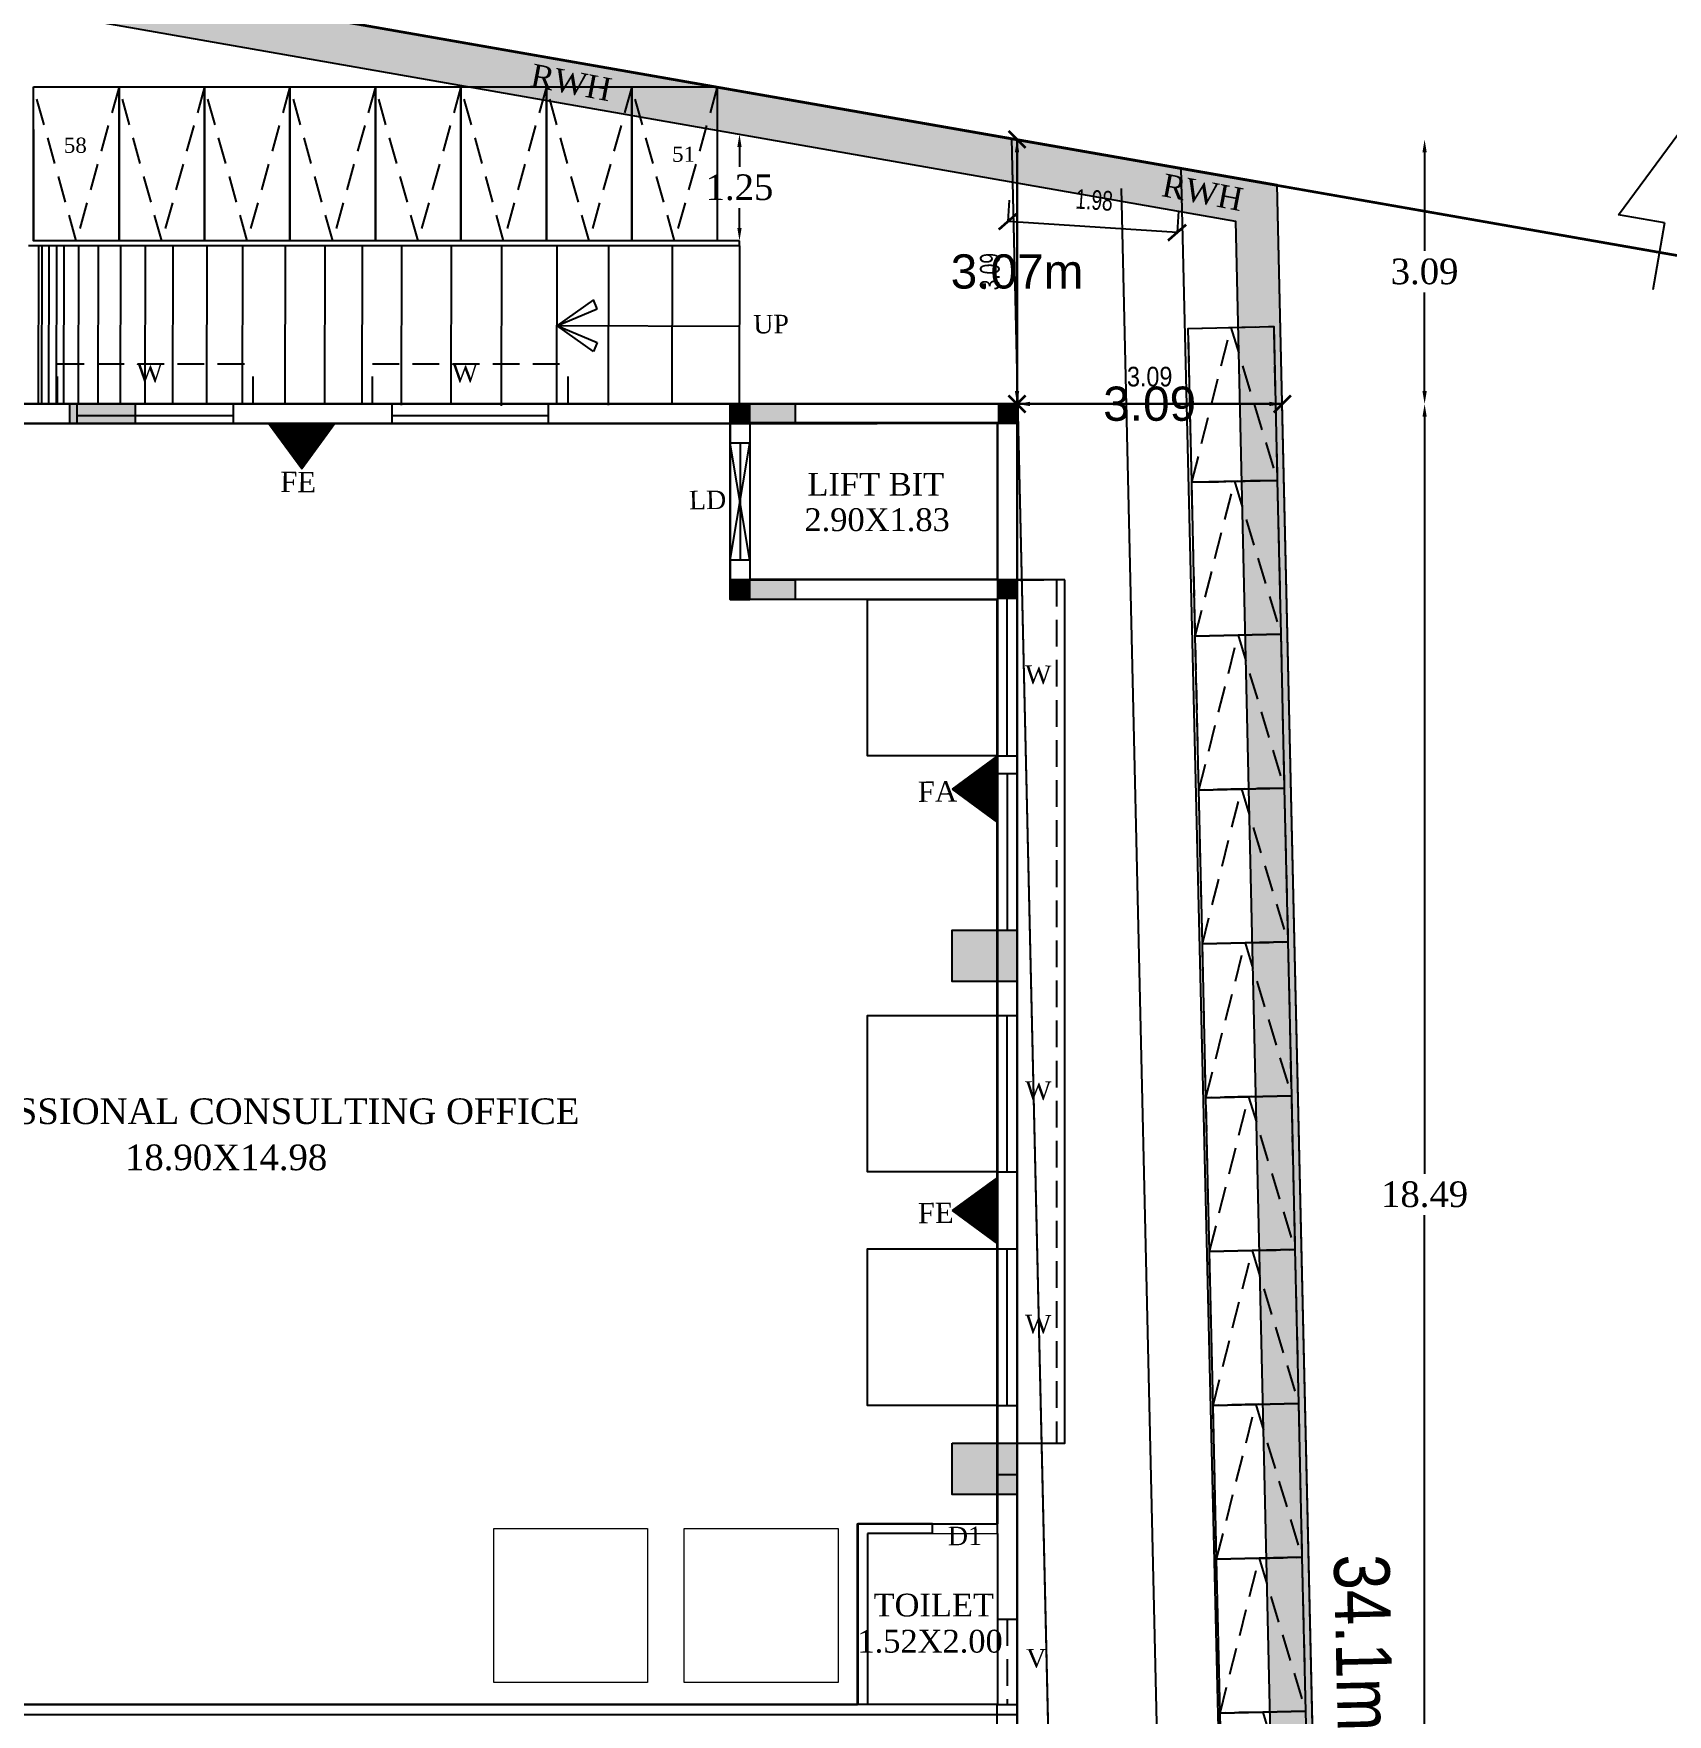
# Model space of a CAD drawing. Header units: metres. Extents: x 395 to 664, y 68 to 153.
# Drawn here: x 477.49 to 496.61, y 104.63 to 124.29 of the extents above; entities that cross this region are included whole.
import ezdxf

# ---------------------------------------------------------------- set-up
doc = ezdxf.new("R2010")
doc.units = ezdxf.units.M
doc.header["$LTSCALE"] = 25
doc.header["$MEASUREMENT"] = 0
doc.header["$PDMODE"] = 34
doc.linetypes.add('HIDDEN', pattern=[0.375, 0.25, -0.125])
doc.layers.get('Defpoints').update_dxf_attribs({"color": 222})
for name, color, linetype in [('BLK_1_FLR_0_BLT_UP_AREA', 18, 'Continuous'), ('BLK_1_FLR_0_CARPET_AREA', 18, 'Continuous'), ('BLK_1_FLR_0_CHAJJA', 6, 'Continuous'), ('BLK_1_FLR_0_LIFT_1', 30, 'Continuous'), ('BLK_1_FLR_0_REGULAR_ROOM_1', 2, 'Continuous'), ('BLK_1_LVL_0_BLDG_FOOT_PRINT', 1, 'Continuous'), ('BLK_1_LVL_0_REAR_SETBACK', 171, 'Continuous'), ('BLK_1_LVL_0_SIDE_SETBACK2', 11, 'Continuous'), ('PLOT_AREA_M2', 1, 'Continuous'), ('PLOT_BOUNDARY', 70, 'Continuous'), ('RWH', 130, 'Continuous'), ('TWO_WHEELER_DRIVE_WAY', 7, 'Continuous')]:
    doc.layers.add(name, color=color, linetype=linetype)
for name, color, linetype, lineweight in [('BLK_1_FLR_0_ROOM_1_LIGHT_VENTILATION_3', 232, 'Continuous', 0), ('BLK_1_FLR_0_SP_WC', 233, 'Continuous', 5), ('BLK_1_FLR_0_WATER_CLOSET', 213, 'Continuous', 5), ('NOTIFIED_ROAD', 183, 'Continuous', 13)]:
    doc.layers.add(name, color=color, linetype=linetype, lineweight=lineweight)
doc.layers.add('TWO_WHEELER_PARKING', color=2, linetype='Continuous', plot=False)
doc.styles.add('1-8 TXT', font='arial.ttf')
doc.styles.add('DIM 100', font='ARIALN.TTF', dxfattribs={"width": 0.85, "height": 0.23})
doc.styles.add('ROOM TEXT 10.5', font='swissc.ttf')
doc.styles.get("Standard").update_dxf_attribs({"font": 'times.ttf'})
doc.dimstyles.new('GRID DIM 400', dxfattribs={"dimscale": 0, "dimtxt": 0.8, "dimasz": 0.2, "dimexe": 0, "dimexo": 0, "dimgap": 0.2, "dimtad": 0, "dimlfac": -0.1, "dimzin": 1, "dimdsep": 46, "dimtxsty": 'DIM 100', "dimblk": 'ARCHTICK', "dimcen": 0, "dimclrd": 256, "dimclre": 252, "dimclrt": 4, "dimazin": 0, "dimtfac": 1, "dimtix": 1, "dimtofl": 0, "dimtmove": 2, "dimatfit": 0, "dimfxl": 0, "dimtolj": 1, "dimtzin": 0, "dimarcsym": 0})
doc.dimstyles.new('SITE', dxfattribs={"dimtxt": 0.65, "dimasz": 0.05, "dimexe": 0.18, "dimexo": 0.0625, "dimgap": 0.09, "dimtad": 0, "dimdec": 1, "dimzin": 0, "dimdsep": 46, "dimtxsty": 'ROOM TEXT 10.5', "dimblk": 'A1', "dimcen": 0.09, "dimse1": 1, "dimse2": 1, "dimsd1": 1, "dimsd2": 1, "dimazin": 0, "dimtfac": 1, "dimtdec": 1, "dimtofl": 0, "dimtmove": 0, "dimatfit": 3, "dimfxl": 0, "dimtolj": 1, "dimtzin": 0, "dimarcsym": 0})
doc.dimstyles.new('SITE SET', dxfattribs={"dimtxt": 0.4, "dimasz": 0.15, "dimexe": 0.18, "dimexo": 0.0625, "dimgap": 0.09, "dimtad": 0, "dimtih": 1, "dimtoh": 1, "dimzin": 0, "dimdsep": 46, "dimtxsty": '1-8 TXT', "dimcen": 0.09, "dimse1": 1, "dimse2": 1, "dimadec": 0, "dimazin": 0, "dimtfac": 1, "dimtofl": 0, "dimtmove": 0, "dimatfit": 3, "dimfxl": 0, "dimtolj": 1, "dimtzin": 0, "dimarcsym": 0})
doc.dimstyles.get("Standard").update_dxf_attribs({"dimtxt": 0.3, "dimasz": 0.15, "dimexe": 0.18, "dimexo": 0.0625, "dimgap": 0.09, "dimtad": 0, "dimtih": 1, "dimtoh": 1, "dimzin": 0, "dimdsep": 46, "dimtxsty": 'Standard', "dimcen": 0.09, "dimse1": 1, "dimse2": 1, "dimadec": 0, "dimazin": 0, "dimtfac": 1, "dimtofl": 0, "dimtmove": 0, "dimatfit": 3, "dimfxl": 0, "dimtolj": 1, "dimtzin": 0, "dimarcsym": 0})

# ---------------------------------------------------------------- blocks, each defined once
blk = doc.blocks.new('*D31')
at = {"color": 0, "lineweight": -2, "ltscale": 0.5}
for p, q in [((493.764, 119.811), (493.764, 110.957)), ((493.764, 101.616), (493.764, 110.471))]:
    blk.add_line(p, q, dxfattribs=at)
at = {"color": 0, "ltscale": 0.5}
for points in [[(493.739, 119.811), (493.789, 119.811), (493.764, 119.961)], [(493.739, 101.616), (493.789, 101.616), (493.764, 101.466)]]:
    blk.add_solid(points, dxfattribs=at)
at = {"layer": 'Defpoints', "color": 0, "ltscale": 0.5}
for p in [(491.49, 119.961), (491.49, 101.466), (493.764, 101.466)]:
    blk.add_point(p, dxfattribs=at)
at = {"color": 0, "ltscale": 0.5, "insert": (493.764, 110.714), "char_height": 0.3, "attachment_point": 5}
blk.add_mtext('\\A1;18.49', dxfattribs=at)
blk = doc.blocks.new('*D60')
at = {"layer": 'Defpoints', "color": 0, "lineweight": -2, "ltscale": 0.5}
for p in [(466.52, 126.994), (492.131, 123.04), (492.04, 122.522)]:
    blk.add_point(p, dxfattribs=at)
at = {"color": 0, "ltscale": 0.5, "insert": (479.371, 125.276), "char_height": 0.65, "attachment_point": 5, "rotation": 350.0598, "style": 'ROOM TEXT 10.5'}
blk.add_mtext('\\A1;25.9m', dxfattribs=at)
blk = doc.blocks.new('A1')
at = {"color": 8, "lineweight": -2}
blk.add_line((0, 2.52), (0, -2.52), dxfattribs=at)
blk.add_solid([(-2.27, 0.38), (-2.27, -0.38), (0, 0)], dxfattribs=at)
blk = doc.blocks.new('*D61')
at = {"layer": 'Defpoints', "color": 0, "lineweight": -2, "ltscale": 0.5}
for p in [(492.04, 122.522), (492.824, 88.392), (493.437, 88.406)]:
    blk.add_point(p, dxfattribs=at)
at = {"color": 0, "ltscale": 0.5, "insert": (493.045, 105.471), "char_height": 0.65, "attachment_point": 5, "rotation": 271.3161, "style": 'ROOM TEXT 10.5'}
blk.add_mtext('\\A1;34.1m', dxfattribs=at)
blk = doc.blocks.new('*D7')
at = {"color": 0, "lineweight": -2, "ltscale": 0.5}
for p, q in [((493.764, 122.905), (493.764, 121.751)), ((493.764, 120.111), (493.764, 121.265))]:
    blk.add_line(p, q, dxfattribs=at)
at = {"color": 0, "ltscale": 0.5}
for points in [[(493.739, 122.905), (493.789, 122.905), (493.764, 123.055)], [(493.739, 120.111), (493.789, 120.111), (493.764, 119.961)]]:
    blk.add_solid(points, dxfattribs=at)
at = {"layer": 'Defpoints', "color": 0, "ltscale": 0.5}
for p in [(488.995, 123.055), (488.995, 119.961), (493.764, 119.961)]:
    blk.add_point(p, dxfattribs=at)
at = {"color": 0, "ltscale": 0.5, "insert": (493.764, 121.508), "char_height": 0.3, "attachment_point": 5}
blk.add_mtext('\\A1;3.09', dxfattribs=at)
blk = doc.blocks.new('*D67')
at = {"color": 0, "lineweight": -2, "ltscale": 0.5}
for p, q in [((485.747, 122.967), (485.747, 122.736)), ((485.747, 122.019), (485.747, 122.25))]:
    blk.add_line(p, q, dxfattribs=at)
for points in [[(485.722, 122.967), (485.772, 122.967), (485.747, 123.117)], [(485.722, 122.019), (485.772, 122.019), (485.747, 121.869)]]:
    blk.add_solid(points, dxfattribs=at)
at = {"layer": 'Defpoints', "color": 0, "lineweight": -2, "ltscale": 0.5}
for p in [(485.747, 123.117), (485.747, 121.869), (485.747, 121.869)]:
    blk.add_point(p, dxfattribs=at)
at = {"color": 0, "ltscale": 0.5, "insert": (485.747, 122.493), "char_height": 0.3, "attachment_point": 5}
blk.add_mtext('\\A1;1.25', dxfattribs=at)
blk = doc.blocks.new('A$C7B1C1511')
at = {"ltscale": 0.5}
h = blk.add_hatch(dxfattribs=at)
h.set_pattern_fill('ANSI31', color=8, scale=0.025)
h.set_pattern_definition([(45, (-470.282935, -102.674974), (-0.002209708691, 0.002209708691), [])])
h.paths.add_polyline_path([(0.778, 0), (0.389, 0.53), (0, 0)])
at = {"color": 0, "ltscale": 0.5}
for p, q in [((0, 0), (0.389, 0.53)), ((0.389, 0.53), (0.778, 0)), ((0, 0), (0.778, 0))]:
    blk.add_line(p, q, dxfattribs=at)
blk = doc.blocks.new('*D74')
at = {"color": 0, "lineweight": -2, "ltscale": 0.5}
for p, q in [((489.145, 119.961), (489.937, 119.961)), ((491.949, 119.961), (491.157, 119.961))]:
    blk.add_line(p, q, dxfattribs=at)
for points in [[(489.145, 119.986), (489.145, 119.936), (488.995, 119.961)], [(491.949, 119.986), (491.949, 119.936), (492.099, 119.961)]]:
    blk.add_solid(points, dxfattribs=at)
at = {"layer": 'Defpoints', "color": 0, "lineweight": -2, "ltscale": 0.5}
for p in [(488.995, 119.961), (492.099, 119.961), (492.099, 119.961)]:
    blk.add_point(p, dxfattribs=at)
at = {"color": 0, "ltscale": 0.5, "insert": (490.547, 119.961), "char_height": 0.4, "attachment_point": 5, "style": '1-8 TXT'}
blk.add_mtext('\\A1;{\\fArial|b0|i0|c186|p34;3.09}', dxfattribs=at)
blk = doc.blocks.new('*D76')
at = {"color": 0, "lineweight": -2, "ltscale": 0.5}
for p, q in [((488.995, 122.905), (488.995, 121.803)), ((488.995, 120.111), (488.995, 121.214))]:
    blk.add_line(p, q, dxfattribs=at)
for points in [[(488.97, 122.905), (489.02, 122.905), (488.995, 123.055)], [(488.97, 120.111), (489.02, 120.111), (488.995, 119.961)]]:
    blk.add_solid(points, dxfattribs=at)
at = {"layer": 'Defpoints', "color": 0, "lineweight": -2, "ltscale": 0.5}
for p in [(488.995, 123.055), (488.995, 123.055), (488.995, 119.961)]:
    blk.add_point(p, dxfattribs=at)
at = {"color": 0, "ltscale": 0.5, "insert": (488.995, 121.508), "char_height": 0.4, "attachment_point": 5, "style": '1-8 TXT'}
blk.add_mtext('\\A1;3.07m', dxfattribs=at)
blk = doc.blocks.new('_ArchTick')
at = {"color": 0, "linetype": 'ByBlock', "const_width": 0.15}
blk.add_lwpolyline([(-0.5, -0.5), (0.5, 0.5)], dxfattribs=at)
blk = doc.blocks.new('*D82')
at = {"layer": 'BLK_1_LVL_0_SIDE_SETBACK2', "linetype": 'Continuous', "lineweight": -2}
blk.add_line((488.995, 119.961), (492.099, 119.961), dxfattribs=at)
at = {"layer": 'Defpoints', "color": 0, "linetype": 'Continuous', "lineweight": -2}
for p in [(488.995, 119.961), (492.099, 119.961), (492.099, 119.961)]:
    blk.add_point(p, dxfattribs=at)
at = {"layer": 'BLK_1_LVL_0_SIDE_SETBACK2', "linetype": 'Continuous', "lineweight": -2, "xscale": 0.2, "yscale": 0.2, "zscale": 0.2, "rotation": 180}
blk.add_blockref('_ArchTick', (488.995, 119.961), dxfattribs=at)
at = {"layer": 'BLK_1_LVL_0_SIDE_SETBACK2', "linetype": 'Continuous', "lineweight": -2, "xscale": 0.2, "yscale": 0.2, "zscale": 0.2}
blk.add_blockref('_ArchTick', (492.099, 119.961), dxfattribs=at)
at = {"layer": 'BLK_1_LVL_0_SIDE_SETBACK2', "linetype": 'Continuous', "insert": (490.547, 120.279), "char_height": 0.23, "attachment_point": 5, "style": 'DIM 100'}
blk.add_mtext('\\A1;{\\fArial|b0|i0|c186|p34;3.09}', dxfattribs=at)
blk = doc.blocks.new('*D152')
at = {"layer": 'BLK_1_LVL_0_REAR_SETBACK', "linetype": 'Continuous', "lineweight": -2}
blk.add_line((488.995, 123.055), (488.995, 119.961), dxfattribs=at)
at = {"layer": 'Defpoints', "color": 0, "linetype": 'Continuous', "lineweight": -2}
for p in [(488.995, 123.055), (488.995, 119.961), (488.995, 119.961)]:
    blk.add_point(p, dxfattribs=at)
at = {"layer": 'BLK_1_LVL_0_REAR_SETBACK', "linetype": 'Continuous', "lineweight": -2, "xscale": 0.2, "yscale": 0.2, "zscale": 0.2}
for p, rotation in [((488.995, 123.055), 90), ((488.995, 119.961), 270)]:
    blk.add_blockref('_ArchTick', p, dxfattribs=dict(at, rotation=rotation))
at = {"layer": 'BLK_1_LVL_0_REAR_SETBACK', "linetype": 'Continuous', "insert": (488.678, 121.508), "char_height": 0.23, "attachment_point": 5, "rotation": 90, "style": 'DIM 100'}
blk.add_mtext('\\A1;3.09', dxfattribs=at)
blk = doc.blocks.new('*D169')
at = {"layer": 'Defpoints', "color": 0, "lineweight": -2, "ltscale": 0.5}
for p in [(488.936, 122.848), (490.916, 122.719), (488.887, 122.094)]:
    blk.add_point(p, dxfattribs=at)
at = {"layer": 'TWO_WHEELER_DRIVE_WAY', "color": 252, "lineweight": -2, "ltscale": 0.5}
for p, q in [((488.903, 122.343), (488.887, 122.094)), ((490.884, 122.214), (490.867, 121.965))]:
    blk.add_line(p, q, dxfattribs=at)
at = {"layer": 'TWO_WHEELER_DRIVE_WAY', "lineweight": -2, "ltscale": 0.5}
blk.add_line((490.867, 121.965), (488.887, 122.094), dxfattribs=at)
at = {"layer": 'TWO_WHEELER_DRIVE_WAY', "lineweight": -2, "ltscale": 0.5, "xscale": 0.2, "yscale": 0.2, "zscale": 0.2}
for p, rotation in [((488.887, 122.094), 176.2730436096457), ((490.867, 121.965), 356.2730436096457)]:
    blk.add_blockref('_ArchTick', p, dxfattribs=dict(at, rotation=rotation))
at = {"layer": 'TWO_WHEELER_DRIVE_WAY', "lineweight": -2, "ltscale": 0.5, "insert": (489.898, 122.346), "char_height": 0.23, "attachment_point": 5, "rotation": 356.273, "style": 'DIM 100'}
blk.add_mtext('\\A1;1.98', dxfattribs=at)

msp = doc.modelspace()

# ---------------------------------------------------------------- hatches: boundary and pattern name
at = {"ltscale": 0.5}
h = msp.add_hatch(dxfattribs=at)
h.set_pattern_fill('GRAVEL', color=0)
h.set_pattern_definition([(228.012788, (42.09466, 80.21529), (-8, -9), [0.134536, -13.319088]), (184.969741, (42.004658, 80.11529), (12, 1), [0.230868, -22.8559248]), (132.510447, (41.77466, 80.09529), (10, -11), [0.162788, -16.1160326]), (267.273689, (41.38466, 79.84529), (1, 20), [0.210238, -20.813558]), (292.833654, (41.37466, 79.63529), (-5, 12), [0.206155, -20.4093731]), (357.273689, (41.45466, 79.44529), (-20, 1), [0.210238, -20.813558]), (37.6942405, (41.664658, 79.43529), (-13, -10), [0.278029, -27.5248485]), (72.255328, (41.884658, 79.60529), (7, 22), [0.262488, -25.9863215]), (121.429566, (41.96466, 79.85529), (-8, 13), [0.21095, -20.8840731]), (175.236358, (41.85466, 80.03529), (11, -1), [0.240832, -11.8007626]), (222.397438, (41.614658, 80.05529), (-12, -11), [0.311448, -30.833375]), (138.814075, (42.37466, 79.83529), (-7, 6), [0.106301, -10.5238448]), (171.469234, (42.29466, 79.90529), (13, -2), [0.202237, -20.0215114]), (225, (42.09466, 79.9353), (-1e-16, -1), [0.141421, -1.2727926]), (203.19859, (42.02466, 80.05529), (5, 2), [0.076158, -7.539615]), (291.80141, (41.95466, 80.02529), (-1, 3), [0.107703, -5.2774618]), (30.963757, (41.99466, 79.92529), (3, 2), [0.174929, -5.656023]), (161.56505, (42.14466, 80.0153), (2, -1), [0.126491, -3.0357867]), (16.38954, (41.37466, 80.02529), (10, 3), [0.1772, -17.5428451]), (70.346176, (41.54466, 80.07529), (-4, -11), [0.148661, -14.7174077]), (293.19859, (42.14466, 80.21529), (-2, 5), [0.152315, -7.463458]), (343.61046, (42.20466, 80.07529), (-10, 3), [0.1772, -17.5428451]), (339.443955, (41.37466, 79.40529), (-5, 2), [0.17088, -8.3731237]), (294.77514, (41.53466, 79.34529), (-5, 11), [0.143178, -14.174643]), (66.80141, (42.15466, 79.21529), (2, 5), [0.152315, -7.463458]), (17.354025, (42.21466, 79.35529), (-13, -4), [0.167631, -16.5954236]), (69.443955, (41.66466, 79.21529), (-2, -5), [0.08544, -8.4585637]), (101.30993, (42.09466, 79.21529), (-1, 4), [0.05099, -5.0480295]), (165.963757, (42.08466, 79.2653), (3, -1), [0.206155, -3.9169506]), (186.009006, (41.88466, 79.31529), (10, 1), [0.19105, -18.9139232]), (303.69007, (41.99466, 79.8353), (-1, 2), [0.144222, -3.4613293]), (353.157227, (42.074658, 79.71529), (17, -2), [0.251794, -24.9275626]), (60.945396, (42.32466, 79.68529), (-4, -7), [0.102956, -10.1926741]), (90, (42.3747, 79.7753), (-1, 1), [0.06, -0.94]), (120.256437, (41.86466, 79.34529), (4, -7), [0.138924, -13.75352]), (48.012788, (41.79466, 79.46529), (8, 9), [0.269072, -13.184552]), (0, (41.9747, 79.6653), (1, 1), [0.26, -0.74]), (325.304846, (42.23466, 79.66529), (10, -7), [0.158114, -15.6532743]), (254.054604, (42.36466, 79.57529), (-1, -4), [0.145602, -7.1345079]), (207.645975, (42.324658, 79.43529), (-19, -10), [0.237065, -23.4694742]), (175.426079, (42.114658, 79.32529), (-13, 1), [0.250799, -24.8290734])])
h.paths.add_polyline_path([(467.02, 126.399), (491.55, 122.1), (492.191, 94.172), (492.692, 94.131), (492.04, 122.522), (466.52, 126.994), (466.52, 96.283), (467.02, 96.242)])
at = {"ltscale": 4}
h = msp.add_hatch(color=0, dxfattribs=at)
h.dxf.hatch_style = 1
h.paths.add_polyline_path([(477.912, 119.732), (478.674, 119.732), (478.674, 119.961), (477.912, 119.961)])
h = msp.add_hatch(color=0, dxfattribs=at)
h.dxf.hatch_style = 1
h.paths.add_polyline_path([(485.638, 119.732), (486.4, 119.732), (486.4, 119.961), (485.638, 119.961)])
h = msp.add_hatch(color=0, dxfattribs=at)
h.dxf.hatch_style = 1
h.paths.add_polyline_path([(485.638, 117.675), (486.4, 117.675), (486.4, 117.904), (485.638, 117.904)])
at = {"ltscale": 0.5}
h = msp.add_hatch(color=0, dxfattribs=at)
h.dxf.hatch_style = 1
h.paths.add_polyline_path([(488.995, 113.807), (488.235, 113.807), (488.235, 113.207), (488.995, 113.207)])
h = msp.add_hatch(color=0, dxfattribs=at)
h.dxf.hatch_style = 1
h.paths.add_polyline_path([(488.235, 107.203), (488.995, 107.203), (488.995, 107.803), (488.235, 107.803)])

# ---------------------------------------------------------------- linework, layer by layer
at = {"color": 0, "linetype": 'ByBlock', "lineweight": -2}
for p, q in [((496.965, 121.659), (461.595, 127.857)), ((492.824, 88.392), (492.04, 122.522))]:
    msp.add_line(p, q, dxfattribs=at)
at = {"color": 0, "ltscale": 0.5}
for p, q in [((496.032, 122.173), (497.466, 124.118)), ((477.487, 123.171), (477.487, 121.869)), ((488.931, 123.067), (489.742, 87.772)), ((490.215, 122.48), (491.007, 88.031)), ((496.57, 122.081), (496.032, 122.173)), ((496.57, 122.081), (496.433, 121.296)), ((477.487, 121.809), (477.427, 121.809)), ((485.747, 121.869), (477.487, 121.869)), ((485.747, 121.809), (477.487, 121.809)), ((485.747, 121.809), (485.747, 121.869)), ((484.039, 121.177), (483.609, 120.874)), ((484.082, 121.073), (484.039, 121.177)), ((483.609, 120.874), (484.082, 121.073)), ((483.609, 120.877), (485.745, 120.872)), ((483.609, 120.877), (484.082, 120.678)), ((484.039, 120.575), (483.609, 120.877)), ((484.082, 120.678), (484.039, 120.575)), ((477.996, 119.732), (477.996, 119.961)), ((479.826, 119.729), (479.826, 119.961)), ((481.683, 119.732), (481.683, 119.961)), ((483.513, 119.729), (483.513, 119.961)), ((477.996, 119.824), (479.826, 119.824)), ((481.683, 119.824), (483.513, 119.824)), ((485.867, 119.504), (485.638, 119.504)), ((485.867, 118.132), (485.638, 118.132)), ((488.881, 115.844), (488.881, 117.674)), ((488.767, 115.844), (488.995, 115.844)), ((488.767, 115.637), (488.995, 115.637)), ((488.881, 115.637), (488.881, 113.807)), ((488.767, 112.808), (488.995, 112.808)), ((488.881, 110.978), (488.881, 112.808)), ((488.767, 110.978), (488.995, 110.978)), ((488.767, 110.077), (488.995, 110.077)), ((488.881, 108.247), (488.881, 110.077)), ((488.767, 108.247), (488.995, 108.247)), ((488.767, 107.437), (488.995, 107.437)), ((488.007, 106.747), (488.007, 106.862)), ((488.007, 106.862), (488.767, 106.862)), ((488.767, 106.747), (488.767, 106.862)), ((488.767, 105.747), (488.995, 105.747)), ((488.767, 104.747), (488.995, 104.747))]:
    msp.add_line(p, q, dxfattribs=at)
at = {"color": 0, "linetype": 'HIDDEN', "ltscale": 0.05}
for p, q in [((477.987, 121.869), (477.487, 123.669)), ((477.487, 121.869), (477.487, 123.669)), ((477.487, 123.669), (478.487, 123.669)), ((478.487, 123.669), (477.987, 121.869)), ((478.987, 121.869), (478.487, 123.669)), ((478.487, 123.669), (478.487, 121.869)), ((478.487, 121.869), (478.487, 123.669)), ((478.487, 123.669), (479.487, 123.669)), ((479.487, 123.669), (478.987, 121.869)), ((479.987, 121.869), (479.487, 123.669)), ((479.487, 123.669), (479.487, 121.869)), ((479.487, 121.869), (479.487, 123.669)), ((479.487, 123.669), (480.487, 123.669)), ((480.487, 123.669), (479.987, 121.869)), ((480.987, 121.869), (480.487, 123.669)), ((480.487, 123.669), (480.487, 121.869)), ((480.487, 121.869), (480.487, 123.669)), ((480.487, 123.669), (481.487, 123.669)), ((481.487, 123.669), (480.987, 121.869)), ((481.987, 121.869), (481.487, 123.669)), ((481.487, 123.669), (481.487, 121.869)), ((481.487, 121.869), (481.487, 123.669)), ((481.487, 123.669), (482.487, 123.669)), ((482.487, 123.669), (481.987, 121.869)), ((482.987, 121.869), (482.487, 123.669)), ((482.487, 123.669), (482.487, 121.869)), ((482.487, 121.869), (482.487, 123.669)), ((482.487, 123.669), (483.487, 123.669)), ((483.487, 123.669), (482.987, 121.869)), ((483.987, 121.869), (483.487, 123.669)), ((483.487, 123.669), (483.487, 121.869)), ((483.487, 121.869), (483.487, 123.669)), ((483.487, 123.669), (484.487, 123.669)), ((484.487, 123.669), (483.987, 121.869)), ((484.987, 121.869), (484.487, 123.669)), ((484.487, 123.669), (484.487, 121.869)), ((484.487, 121.869), (484.487, 123.669)), ((484.487, 123.669), (485.487, 123.669)), ((485.487, 123.669), (484.987, 121.869)), ((485.487, 123.669), (485.487, 121.869)), ((478.487, 121.869), (477.487, 121.869)), ((479.487, 121.869), (478.487, 121.869)), ((480.487, 121.869), (479.487, 121.869)), ((481.487, 121.869), (480.487, 121.869)), ((482.487, 121.869), (481.487, 121.869)), ((483.487, 121.869), (482.487, 121.869)), ((484.487, 121.869), (483.487, 121.869)), ((485.487, 121.869), (484.487, 121.869)), ((490.999, 120.844), (491.998, 120.867)), ((491.04, 119.044), (490.999, 120.844)), ((491.04, 119.044), (491.498, 120.855)), ((491.498, 120.855), (492.04, 119.067)), ((491.998, 120.867), (492.04, 119.067)), ((477.766, 119.969), (477.766, 120.429)), ((477.766, 120.429), (480.056, 120.429)), ((480.056, 119.969), (480.056, 120.429)), ((481.453, 119.969), (481.453, 120.429)), ((481.453, 120.429), (483.743, 120.429)), ((483.743, 119.969), (483.743, 120.429)), ((491.04, 119.044), (492.04, 119.067)), ((492.04, 119.067), (491.04, 119.044)), ((491.081, 117.245), (491.04, 119.044)), ((491.081, 117.245), (491.54, 119.056)), ((491.54, 119.056), (492.081, 117.268)), ((492.04, 119.067), (492.081, 117.268)), ((488.995, 117.904), (489.455, 117.904)), ((489.455, 117.904), (489.455, 107.803)), ((491.081, 117.245), (492.081, 117.268)), ((492.081, 117.268), (491.081, 117.245)), ((491.123, 115.445), (491.081, 117.245)), ((491.123, 115.445), (491.581, 117.256)), ((491.581, 117.256), (492.122, 115.468)), ((492.081, 117.268), (492.122, 115.468)), ((491.123, 115.445), (492.122, 115.468)), ((492.122, 115.468), (491.123, 115.445)), ((491.164, 113.646), (491.123, 115.445)), ((491.164, 113.646), (491.622, 115.457)), ((491.622, 115.457), (492.164, 113.668)), ((492.122, 115.468), (492.164, 113.668)), ((491.164, 113.646), (492.164, 113.668)), ((492.164, 113.668), (491.164, 113.646)), ((491.205, 111.846), (491.164, 113.646)), ((491.205, 111.846), (491.664, 113.657)), ((491.664, 113.657), (492.205, 111.869)), ((492.164, 113.668), (492.205, 111.869)), ((491.205, 111.846), (492.205, 111.869)), ((492.205, 111.869), (491.205, 111.846)), ((492.205, 111.869), (492.246, 110.069)), ((491.247, 110.046), (491.205, 111.846)), ((491.247, 110.046), (491.705, 111.857)), ((491.705, 111.857), (492.246, 110.069)), ((491.247, 110.046), (492.246, 110.069)), ((492.246, 110.069), (491.247, 110.046)), ((491.288, 108.247), (491.247, 110.046)), ((491.288, 108.247), (491.746, 110.058)), ((491.746, 110.058), (492.288, 108.27)), ((492.246, 110.069), (492.288, 108.27)), ((491.288, 108.247), (492.288, 108.27)), ((492.288, 108.27), (491.288, 108.247)), ((491.329, 106.447), (491.288, 108.247)), ((491.329, 106.447), (491.788, 108.258)), ((491.788, 108.258), (492.329, 106.47)), ((492.288, 108.27), (492.329, 106.47)), ((488.995, 107.803), (489.455, 107.803)), ((491.329, 106.447), (492.329, 106.47)), ((492.329, 106.47), (491.329, 106.447)), ((491.371, 104.648), (491.329, 106.447)), ((491.371, 104.648), (491.829, 106.459)), ((491.829, 106.459), (492.37, 104.671)), ((492.329, 106.47), (492.37, 104.671)), ((488.881, 105.747), (488.881, 104.747)), ((491.371, 104.648), (492.37, 104.671)), ((492.37, 104.671), (491.371, 104.648)), ((491.412, 102.848), (491.371, 104.648)), ((491.412, 102.848), (491.871, 104.659)), ((491.871, 104.659), (492.412, 102.871)), ((492.37, 104.671), (492.412, 102.871))]:
    msp.add_line(p, q, dxfattribs=at)
at = {"color": 0, "ltscale": 4}
for p, q in [((477.543, 121.809), (477.539, 119.961)), ((477.582, 121.809), (477.578, 119.961)), ((477.667, 121.809), (477.663, 119.961)), ((477.754, 121.809), (477.75, 119.961)), ((477.841, 121.809), (477.837, 119.96)), ((478.013, 121.809), (478.009, 119.961)), ((478.242, 121.809), (478.238, 119.961)), ((478.503, 121.809), (478.499, 119.961)), ((478.794, 121.809), (478.79, 119.961)), ((479.118, 121.809), (479.114, 119.963)), ((479.514, 121.809), (479.51, 119.968)), ((479.932, 121.809), (479.928, 119.954)), ((480.431, 121.809), (480.427, 119.972)), ((480.894, 121.809), (480.89, 119.962)), ((481.332, 121.809), (481.328, 119.965)), ((481.793, 121.809), (481.789, 119.945)), ((482.373, 121.809), (482.369, 119.969)), ((482.962, 121.809), (482.958, 119.939)), ((483.611, 121.809), (483.607, 119.961)), ((484.215, 121.809), (484.211, 119.945)), ((484.96, 121.809), (484.956, 119.959)), ((485.747, 121.809), (485.743, 119.961)), ((488.995, 119.961), (477.197, 119.961)), ((488.995, 119.961), (485.638, 119.961)), ((488.995, 119.961), (485.638, 119.961)), ((485.638, 119.961), (485.638, 118.132)), ((488.995, 119.961), (487.36, 119.961)), ((488.995, 119.961), (487.36, 119.961)), ((488.995, 119.961), (488.995, 109.08)), ((488.995, 119.732), (488.995, 119.961)), ((477.197, 119.732), (487.36, 119.732)), ((485.867, 119.732), (485.867, 117.904)), ((488.995, 119.732), (485.867, 119.732)), ((488.767, 119.732), (487.201, 119.732)), ((488.767, 119.732), (488.767, 106.862)), ((488.767, 119.732), (488.767, 117.904)), ((485.867, 118.132), (485.638, 119.504)), ((485.638, 118.132), (485.867, 119.504)), ((485.638, 118.132), (485.638, 117.904)), ((488.767, 117.904), (485.867, 117.904)), ((488.995, 117.904), (488.767, 117.904)), ((488.995, 117.904), (488.995, 117.675)), ((488.767, 117.674), (485.867, 117.674)), ((488.995, 109.08), (488.995, 101.466)), ((488.007, 106.862), (487.132, 106.862)), ((487.132, 106.862), (487.132, 104.747)), ((488.007, 106.747), (487.247, 106.747)), ((487.247, 106.747), (487.247, 104.747)), ((488.767, 106.747), (488.767, 104.747)), ((487.132, 104.747), (469.873, 104.747)), ((488.767, 104.747), (487.247, 104.747))]:
    msp.add_line(p, q, dxfattribs=at)
at = {"color": 0}
msp.add_line((485.757, 119.504), (485.757, 118.132), dxfattribs=at)
at = {"color": 0, "ltscale": 25}
msp.add_lwpolyline([(492.04, 122.522), (466.52, 126.994), (466.52, 96.283), (467.02, 96.242), (467.02, 126.399), (491.55, 122.1), (492.191, 94.172), (492.692, 94.131)], close=True, dxfattribs=at)
at = {"color": 0, "ltscale": 0.5}
for points in [[(477.912, 119.961), (478.674, 119.961), (478.674, 119.732), (477.912, 119.732)], [(485.638, 119.961), (486.4, 119.961), (486.4, 119.732), (485.638, 119.732)], [(485.638, 117.904), (486.4, 117.904), (486.4, 117.675), (485.638, 117.675)], [(488.995, 113.207), (488.235, 113.207), (488.235, 113.807), (488.995, 113.807)], [(488.235, 107.803), (488.995, 107.803), (488.995, 107.203), (488.235, 107.203)]]:
    msp.add_lwpolyline(points, close=True, dxfattribs=at)
at = {"color": 0, "ltscale": 4}
for points in [[(485.638, 119.732), (485.867, 119.732), (485.867, 119.961), (485.638, 119.961), (485.638, 119.732)], [(485.638, 117.675), (485.867, 117.675), (485.867, 117.904), (485.638, 117.904), (485.638, 117.675)]]:
    msp.add_lwpolyline(points, dxfattribs=at)
for points in [[(485.638, 119.732), (485.638, 119.961), (485.867, 119.732), (485.867, 119.961)], [(485.638, 117.675), (485.638, 117.904), (485.867, 117.675), (485.867, 117.904)]]:
    msp.add_solid(points, dxfattribs=at)
at = {"color": 0, "ltscale": 2}
for points in [[(488.767, 119.961), (488.995, 119.961), (488.767, 119.732), (488.995, 119.732)], [(488.767, 117.675), (488.995, 117.675), (488.767, 117.904), (488.995, 117.904)]]:
    msp.add_solid(points, dxfattribs=at)
at = {"layer": 'BLK_1_FLR_0_BLT_UP_AREA', "color": 18}
msp.add_lwpolyline([(488.995, 119.961), (474.469, 119.961), (474.469, 113.624), (469.644, 113.624), (469.644, 104.632), (488.995, 104.632)], close=True, dxfattribs=at)
at = {"layer": 'BLK_1_FLR_0_CARPET_AREA', "color": 18}
msp.add_lwpolyline([(488.764, 104.747), (487.13, 104.747), (487.13, 106.862), (488.764, 106.862), (488.764, 117.674), (485.637, 117.674), (485.637, 119.731), (474.696, 119.731), (474.696, 113.394), (469.873, 113.394), (469.873, 91.036), (489.167, 91.036), (489.167, 101.236), (488.764, 101.236)], close=True, dxfattribs=at)
at = {"layer": 'BLK_1_FLR_0_CHAJJA'}
msp.add_lwpolyline([(489.555, 117.904), (488.995, 117.904), (488.995, 107.803), (489.555, 107.803)], close=True, dxfattribs=at)
at = {"layer": 'BLK_1_FLR_0_LIFT_1'}
msp.add_lwpolyline([(488.767, 119.741), (485.867, 119.741), (485.867, 117.913), (488.767, 117.913)], close=True, dxfattribs=at)
at = {"layer": 'BLK_1_FLR_0_REGULAR_ROOM_1', "color": 2}
msp.add_lwpolyline([(488.765, 117.674), (485.637, 117.674), (485.637, 119.732), (474.696, 119.732), (474.696, 113.394), (469.872, 113.394), (469.872, 104.747), (487.13, 104.747), (487.13, 104.747), (487.13, 104.747), (487.13, 106.862), (488.765, 106.862)], close=True, dxfattribs=at)
at = {"layer": 'BLK_1_FLR_0_ROOM_1_LIGHT_VENTILATION_3', "lineweight": -2}
for points in [[(488.767, 117.674), (488.767, 115.844), (487.247, 115.844), (487.247, 117.674)], [(488.767, 112.808), (488.767, 110.978), (487.247, 110.978), (487.247, 112.808)], [(488.767, 110.077), (488.767, 108.247), (487.247, 108.247), (487.247, 110.077)]]:
    msp.add_lwpolyline(points, close=True, dxfattribs=at)
at = {"layer": 'BLK_1_FLR_0_SP_WC'}
for points in [[(482.871, 106.806), (484.671, 106.806), (484.671, 105.006), (482.871, 105.006)], [(485.1, 106.806), (486.9, 106.806), (486.9, 105.006), (485.1, 105.006)]]:
    msp.add_lwpolyline(points, close=True, dxfattribs=at)
at = {"layer": 'BLK_1_FLR_0_WATER_CLOSET', "color": 2}
msp.add_lwpolyline([(487.247, 106.747), (488.767, 106.747), (488.767, 104.747), (487.247, 104.747)], close=True, dxfattribs=at)
at = {"layer": 'BLK_1_FLR_0_WATER_CLOSET', "color": 1}
msp.add_lwpolyline([(487.247, 106.747), (488.767, 106.747), (488.767, 104.747), (487.247, 104.747)], close=True, dxfattribs=at)
at = {"layer": 'BLK_1_LVL_0_BLDG_FOOT_PRINT'}
msp.add_lwpolyline([(488.995, 119.961), (474.469, 119.961), (469.644, 119.961), (469.644, 119.961), (469.644, 90.806), (489.399, 90.806), (489.399, 101.466), (488.995, 101.466)], close=True, dxfattribs=at)
at = {"layer": 'BLK_1_LVL_0_REAR_SETBACK', "linetype": 'ByBlock'}
msp.add_lwpolyline([(488.995, 123.055), (474.697, 125.561), (474.697, 119.961), (488.995, 119.961), (488.995, 119.961)], close=True, dxfattribs=at)
at = {"layer": 'BLK_1_LVL_0_SIDE_SETBACK2', "linetype": 'ByBlock'}
msp.add_lwpolyline([(492.099, 119.961), (488.995, 119.961), (488.995, 101.466), (489.399, 101.466), (489.399, 90.806), (492.769, 90.806)], close=True, dxfattribs=at)
at = {"layer": 'NOTIFIED_ROAD', "color": 1}
msp.add_line((394.75, 139.561), (508.888, 119.558), dxfattribs=at)
at = {"layer": 'PLOT_AREA_M2'}
msp.add_lwpolyline([(492.04, 122.522), (466.52, 126.994), (466.52, 83.101), (492.824, 88.392)], close=True, dxfattribs=at)
at = {"layer": 'PLOT_BOUNDARY'}
msp.add_lwpolyline([(492.04, 122.522), (466.52, 126.994), (466.52, 83.101), (492.824, 88.392)], close=True, dxfattribs=at)
at = {"layer": 'RWH', "lineweight": -3}
msp.add_lwpolyline([(492.04, 122.522), (466.52, 126.994), (466.52, 96.283), (467.02, 96.242), (467.02, 126.399), (491.55, 122.1), (492.191, 94.172), (492.692, 94.131)], close=True, dxfattribs=at)
at = {"layer": 'TWO_WHEELER_DRIVE_WAY', "color": 6, "linetype": 'ByBlock', "lineweight": -2, "ltscale": 0.5}
msp.add_lwpolyline([(490.916, 122.719), (488.931, 123.067), (489.742, 87.772), (491.743, 88.174)], close=True, dxfattribs=at)
at = {"layer": 'TWO_WHEELER_PARKING', "linetype": 'Continuous'}
for points in [[(477.487, 123.669), (478.487, 123.669), (478.487, 121.869), (477.487, 121.869)], [(478.487, 123.669), (479.487, 123.669), (479.487, 121.869), (478.487, 121.869)], [(479.487, 123.669), (480.487, 123.669), (480.487, 121.869), (479.487, 121.869)], [(480.487, 123.669), (481.487, 123.669), (481.487, 121.869), (480.487, 121.869)], [(481.487, 123.669), (482.487, 123.669), (482.487, 121.869), (481.487, 121.869)], [(482.487, 123.669), (483.487, 123.669), (483.487, 121.869), (482.487, 121.869)], [(483.487, 123.669), (484.487, 123.669), (484.487, 121.869), (483.487, 121.869)], [(484.487, 123.669), (485.487, 123.669), (485.487, 121.869), (484.487, 121.869)], [(491.04, 119.044), (490.999, 120.844), (491.998, 120.867), (492.04, 119.067)], [(491.081, 117.245), (491.04, 119.044), (492.04, 119.067), (492.081, 117.268)], [(491.123, 115.445), (491.081, 117.245), (492.081, 117.268), (492.122, 115.468)], [(491.164, 113.646), (491.123, 115.445), (492.122, 115.468), (492.164, 113.668)], [(491.205, 111.846), (491.164, 113.646), (492.164, 113.668), (492.205, 111.869)], [(491.247, 110.046), (491.205, 111.846), (492.205, 111.869), (492.246, 110.069)], [(491.288, 108.247), (491.247, 110.046), (492.246, 110.069), (492.288, 108.27)], [(491.329, 106.447), (491.288, 108.247), (492.288, 108.27), (492.329, 106.47)], [(491.371, 104.648), (491.329, 106.447), (492.329, 106.47), (492.37, 104.671)], [(491.412, 102.848), (491.371, 104.648), (492.37, 104.671), (492.412, 102.871)]]:
    msp.add_lwpolyline(points, close=True, dxfattribs=at)

# ---------------------------------------------------------------- block references
at = {"color": 0, "ltscale": 0.5, "rotation": 180}
msp.add_blockref('A$C7B1C1511', (481.013, 119.732), dxfattribs=at)
at = {"color": 0, "ltscale": 0.5, "xscale": -1, "rotation": 90}
for p in [(488.767, 115.844), (488.767, 110.914)]:
    msp.add_blockref('A$C7B1C1511', p, dxfattribs=at)

# ---------------------------------------------------------------- texts
at = {"color": 0}
for s, height, rotation, p in [('RWH', 0.2699, 349.1756, (483.286, 123.678)), ('RWH', 0.2699, 349.1756, (490.674, 122.394)), ('UP', 0.216, 0.5637, (485.91, 120.785)), ('W', 0.216, 0.5637, (478.694, 120.212)), ('W', 0.216, 0.5637, (482.382, 120.212)), ('FE', 0.2376, 359.4363, (480.373, 118.931)), ('LD', 0.216, 0.5637, (485.158, 118.728)), ('W', 0.216, 359.4363, (489.087, 116.688)), ('FA', 0.2376, 0.5637, (487.835, 115.306)), ('W', 0.216, 359.4363, (489.087, 111.823)), ('FE', 0.2376, 0.5637, (487.835, 110.377)), ('W', 0.216, 359.4363, (489.087, 109.091)), ('D1', 0.216, 0.5637, (488.187, 106.61)), ('V', 0.216, 0.5637, (489.103, 105.179))]:
    msp.add_text(s, height=height, rotation=rotation, dxfattribs=at).set_placement(p)
for s, height, p in [('58', 0.1778, (477.841, 122.898)), ('51', 0.1778, (484.958, 122.793)), ('LIFT BIT', 0.2667, (486.542, 118.888)), ('2.90X1.83', 0.2667, (486.507, 118.474)), ('PROFESSIONAL CONSULTING OFFICE', 0.3, (475.868, 111.538)), ('18.90X14.98', 0.3, (478.557, 110.998)), ('TOILET', 0.2667, (487.316, 105.778)), ('1.52X2.00', 0.2667, (487.127, 105.355))]:
    msp.add_text(s, height=height, dxfattribs=at).set_placement(p)

# ---------------------------------------------------------------- dimensions: what is measured, and where the dimension line sits
at = {"color": 0, "ltscale": 0.5}
for p1, p2, distance, picture, middle in [((466.52, 126.994), (492.04, 122.522), 0.526, '*D60', (479.371, 125.276)), ((492.04, 122.522), (492.824, 88.392), 0.614, '*D61', (493.045, 105.471))]:
    dim = msp.add_aligned_dim(p1=p1, p2=p2, distance=distance, dimstyle='SITE', override={"dimpost": 'm'}, dxfattribs=at)
    dim.commit()
    dim.dimension.update_dxf_attribs({"geometry": picture, "text_midpoint": middle})
for p1, p2, distance, picture, middle in [((485.747, 123.117), (485.747, 121.869), 0, '*D67', (485.747, 122.493)), ((488.995, 123.055), (488.995, 119.961), 4.769, '*D7', (493.764, 121.508)), ((491.4899, 119.961), (491.4899, 101.4664), 2.2743, '*D31', (493.7642, 110.7137))]:
    dim = msp.add_aligned_dim(p1=p1, p2=p2, distance=distance, dimstyle='Standard', dxfattribs=at)
    dim.commit()
    dim.dimension.update_dxf_attribs({"geometry": picture, "text_midpoint": middle})
for p2, text, picture, middle in [((488.995, 123.055), '3.07m', '*D76', (488.995, 121.508)), ((492.099, 119.961), '{\\fArial|b0|i0|c186|p34;3.09}', '*D74', (490.547, 119.961))]:
    dim = msp.add_aligned_dim(p1=(488.995, 119.961), p2=p2, distance=0, text=text, dimstyle='SITE SET', dxfattribs=at)
    dim.commit()
    dim.dimension.update_dxf_attribs({"geometry": picture, "text_midpoint": middle})
at = {"layer": 'BLK_1_LVL_0_REAR_SETBACK', "linetype": 'Continuous'}
dim = msp.add_linear_dim(base=(488.995, 119.961), p1=(488.995, 123.055), p2=(488.995, 119.961), angle=270, dimstyle='GRID DIM 400', override={"dimscale": 1, "dimtxt": 0.23, "dimtad": 1, "dimtoh": 1, "dimclrt": 256, "dimtmove": 0}, dxfattribs=at)
dim.commit()
dim.dimension.update_dxf_attribs({"geometry": '*D152', "text_midpoint": (488.995, 121.508), "dimtype": 161})
at = {"layer": 'BLK_1_LVL_0_SIDE_SETBACK2', "linetype": 'Continuous'}
dim = msp.add_aligned_dim(p1=(488.995, 119.961), p2=(492.099, 119.961), distance=0, text='{\\fArial|b0|i0|c186|p34;3.09}', dimstyle='GRID DIM 400', override={"dimscale": 1, "dimtxt": 0.23, "dimtad": 1, "dimtoh": 1, "dimclrt": 256, "dimtmove": 0}, dxfattribs=at)
dim.commit()
dim.dimension.update_dxf_attribs({"geometry": '*D82', "text_midpoint": (490.547, 120.279)})
at = {"layer": 'TWO_WHEELER_DRIVE_WAY', "color": 6, "lineweight": -2, "ltscale": 0.5}
dim = msp.add_aligned_dim(p1=(490.916, 122.719), p2=(488.936, 122.848), distance=0.755, dimstyle='GRID DIM 400', override={"dimscale": 1, "dimtxt": 0.23, "dimtad": 1, "dimtoh": 1, "dimclrt": 256, "dimtmove": 0}, dxfattribs=at)
dim.commit()
dim.dimension.update_dxf_attribs({"geometry": '*D169', "text_midpoint": (489.898, 122.346)})

doc.saveas('drawing.dxf')
